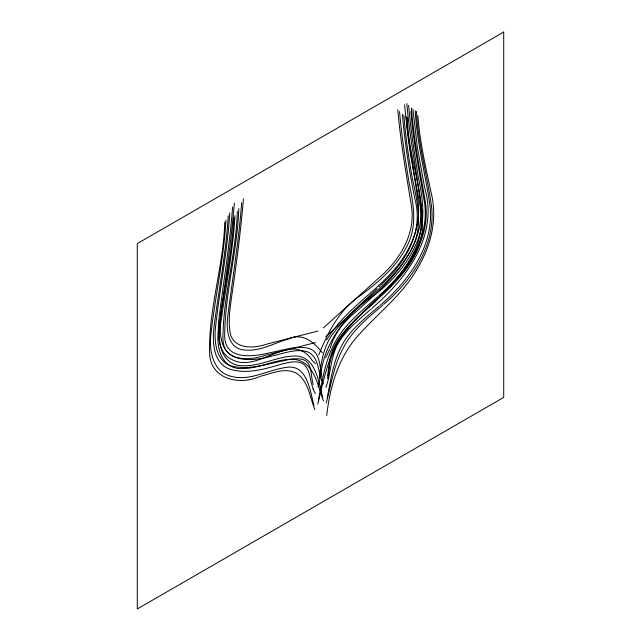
<?xml version="1.0" encoding="UTF-8"?>
<svg xmlns="http://www.w3.org/2000/svg" width="641" height="641" viewBox="0 0 641 641"><rect width="100%" height="100%" fill="white"/><g stroke="black" fill="none" stroke-linecap="round" stroke-linejoin="round"><path stroke-width="0.96" d="M327.647 378.454L328.048 372.052A70.422 40.655 -60 0 1 328.248 370.322L330.996 357.918L336.14 345.603M224.735 222.098C223.629 266.151 208.445 308.89 209.623 352.951C210.136 379.408 239.662 385.674 259.829 376.523M233.813 217.628C231.818 254.918 223.621 291.455 218.837 328.392C215.576 344.513 220.2 368.439 240.679 368.567C259.148 369.232 275.967 358.279 294.451 359.377C314.419 361.917 317.632 385.553 323.417 400.849M234.999 215.616C232.931 252.826 225.247 289.363 220.328 326.221C217.067 342.182 221.81 365.298 241.865 365.666C260.446 366.796 277.257 355.971 295.717 355.987C316.293 356.893 318.465 382.26 322.727 397.508M225.92 220.071C223.973 258.443 215.168 295.982 210.969 334.073C208.838 350.315 212.708 372.125 231.385 376.411C249.926 381.243 267.281 370.234 285.197 367.573C307.343 363.07 309.915 390.641 313.97 405.457M228.252 215.809C226.025 253.499 218.557 290.581 213.91 327.976C212.275 343.071 213.445 364.673 231.153 369.536C247.586 374.168 264.629 369.088 280.429 364.425C287.721 362.686 296.142 359.905 303.185 363.856C309.956 368.984 309.755 378.519 312.191 385.946A80.558 46.513 -60 0 0 313.137 388.959M237.33 211.434C236.128 254.333 222.988 296.182 222.956 339.001C223.092 361.524 248.732 360.835 264.124 355.667M229.734 212.94C227.443 251.649 219.615 289.724 215.4 328.192C214.142 342.27 216.081 362.213 232.587 366.259C248.428 369.801 264.557 364.905 279.981 361.508C287.464 359.921 295.357 357.47 302.977 359.577C311.053 362.133 310.893 372.101 312.039 378.943A98.113 56.648 -60 0 0 312.351 380.858L313.088 384.592M234.358 203.109C231.489 237.987 226.658 272.681 221.658 307.311C220.24 318.713 218.942 330.548 221.962 341.805C227.499 364.16 255.158 360.971 272.137 355.971M238.813 208.605C237.362 251.544 224.783 293.546 224.679 336.405C225.368 360.883 253.684 356.668 269.829 352.75M243.436 198.782C240.687 232.098 236.225 265.27 231.401 298.345C229.983 308.473 228.46 318.777 229.718 329.009C230.327 349.241 252.666 349.193 266.848 344.089M232.587 207.043C229.79 245.287 223.236 283.114 218.653 321.141C217.66 334.682 217.724 353.399 232.346 359.753C259.357 373.823 291.871 328.945 312.311 360.603A110.556 63.828 -60 0 0 313.337 361.644L315.46 363.631M241.657 202.74C238.853 240.856 232.475 278.571 227.755 316.454C226.097 329.081 227.699 348.408 243.852 349.922C259.437 351.949 273.531 343.296 288.001 339.105C302.512 332.19 313.906 342.126 322.463 352.862M319.306 378.286C321.133 361.636 323.761 344.113 335.163 330.972C347.334 315.148 362.99 302.528 377.156 288.602M328.104 375.922L328.841 371.331A98.113 56.648 -60 0 0 329.154 369.064C328.793 337.575 357.766 318.889 377.701 299.283M326.71 415.536C330.027 385.866 338.889 355.747 359.93 333.608C379.512 312.015 403.325 293.778 417.724 267.89C430.976 245.992 437.458 219.23 431.441 193.967C425.848 168.11 419.871 142.198 417.844 115.749M318.465 399.968C322.439 379.416 325.612 358.007 336.541 339.73C346.869 322.295 363.175 309.715 378.094 296.454M327.222 397.805C330.86 379.768 333.192 360.947 342.302 344.626C351.044 328.817 365.674 317.64 379.176 306.158M317.776 404.11C323.705 379.664 328.44 353.88 343.728 333.168M326.253 403.053C331.317 383.823 334.233 363.623 344.297 346.132C353.439 329.266 368.751 317.159 383.054 304.892M317.968 386.948L319.234 382.292A79.845 46.096 -60 0 0 319.803 379.977C322.768 352.125 334.842 328.601 356.853 311.029C377.677 292.32 399.639 273.25 412.267 247.722C423.252 226.201 417.379 201.635 412.548 179.352C408.67 158.151 405.521 136.781 403.862 115.284M325.949 387.412L327.423 382.701A49.726 28.709 -60 0 0 328.056 380.345A80.558 46.513 -60 0 0 329.001 376.235C331.501 363.399 333.024 349.649 341.092 338.825C349.313 327.118 360.715 318.232 371.331 308.842M330.147 348.191C337.639 323.953 356.725 306.719 377.084 292.953C395.12 278.595 410.504 260.006 418.485 238.188C425.776 218.461 422.587 197.099 418.301 177.108C414.358 153.319 410.713 129.45 408.605 105.42M329.674 349.265L328.881 351.036A110.556 63.828 -60 0 1 327.863 353.255L325.732 357.702M318.729 355.018C327.863 332.294 339.442 309.507 360.45 295.525C379.344 281.423 398.149 265.438 408.205 243.564C417.267 224.582 413.325 203.085 409.206 183.406C405.288 159.577 401.627 135.66 399.535 111.59M336.389 345.114C359.008 302.913 414.238 283.707 422.09 232.419C424.999 193.51 407.74 156.364 407.38 117.423M326.581 339.874L329.145 335.996A75.91 43.828 -60 0 1 330.435 334.121C352.502 301.823 390.746 283.779 408.774 248.315C416.634 233.548 420.456 216.378 417.82 199.728C413.405 168.102 407.66 136.629 404.567 104.82M343.888 333.144L355.883 319.162L382.661 293.506M380.714 285.117C404.399 263.948 423.853 232.867 415.112 199.976C409.327 171.636 404.791 142.999 402.388 114.162M383.39 292.793C406.899 269.781 428.973 238.981 424.775 204.335C419.719 173.495 413.285 142.791 410.929 111.55M380.001 285.822L378.935 286.872M380.602 296.479C406.514 272.321 431.169 239.582 425.376 202.027C420.071 170.818 413.741 139.674 411.458 108.025M379.881 297.184L378.43 298.586M379.232 277.577C399.968 259.869 416.225 233.404 411.29 205.184C406.106 173.463 400.585 141.725 397.765 109.683M378.583 278.17L376.628 279.957M375.979 280.55L323.28 327.952M325.732 336.669L373.623 293.57C398.414 272.601 422.539 244.005 420.768 209.559C415.408 178.735 407.964 148.143 406.194 116.782M378.911 295.717C392.781 283.49 405.416 269.412 413.557 252.666C421.658 238.22 422.082 221.385 420.905 205.312C416.658 171.355 409.583 137.711 406.835 103.538M372.165 308.113C406.498 278.723 438.853 235.744 424.695 187.965M383.895 304.163C411.77 280.59 435.271 245.84 431.697 207.812C427.459 175.578 417.94 144.073 416.458 111.406M380.025 305.437C408.453 281.399 433.701 246.513 430.231 207.484C425.816 175.177 416.834 143.488 415.272 110.749M260.671 376.267C272.345 373.254 286.062 366.716 297.456 373.879C308.738 382.3 309.811 397.508 314.939 409.591M267.505 343.921L317.912 331.052M315.46 342.598L264.813 355.491M272.938 355.771C284.163 353.351 296.03 348.375 307.56 351.821C318.216 356.228 317.928 369.785 321.389 379.063A79.845 46.096 -60 0 0 321.958 380.722L323.224 383.911M270.566 352.59C282.729 350.379 295.14 345.763 307.632 348.103C320.66 350.803 319.482 366.772 321.894 376.796M315.244 393.59L313.77 390.577A49.726 28.709 -60 0 1 313.137 388.959M424.534 187.148L417.323 147.126L412.94 109.186M503.714 32.05L137.286 243.612L137.286 608.95L503.714 397.388L503.714 32.05"/></g></svg>
